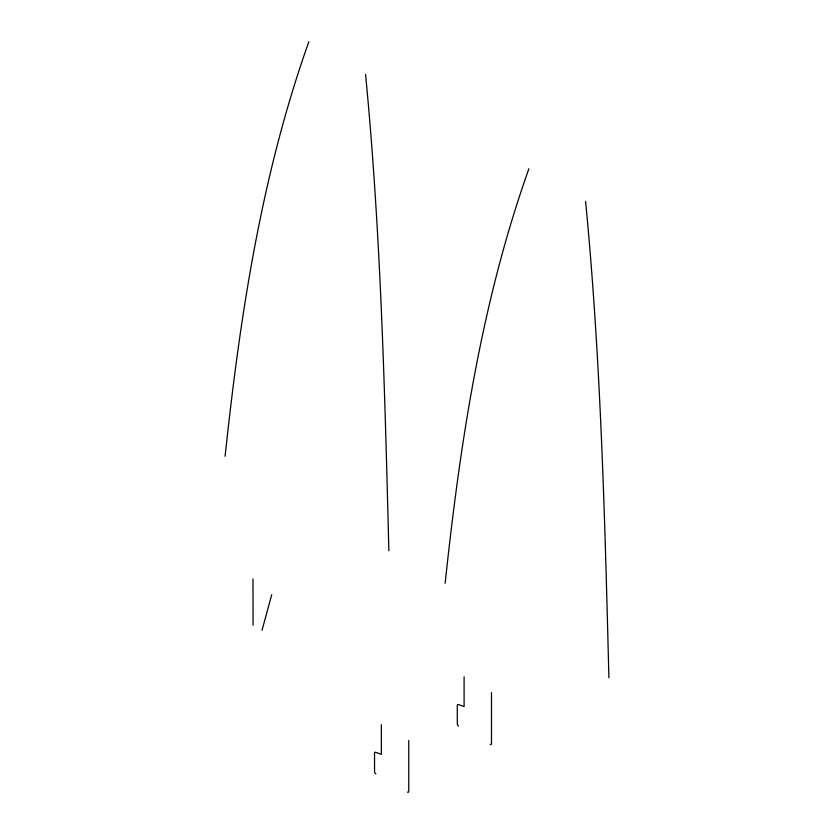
<?xml version="1.0" encoding="UTF-8"?>
<svg xmlns="http://www.w3.org/2000/svg" width="834" height="834" viewBox="0 0 834 834"><rect width="100%" height="100%" fill="white"/><g stroke="black" fill="none" stroke-linecap="round" stroke-linejoin="round"><path stroke-width="1.25" d="M225.097 456.261C240.056 315.992 261.355 175.088 308.861 41.7M445.137 583.3C460.087 443.031 481.395 302.117 528.892 168.739M262.001 630.316L271.728 594.736M585.593 201.39C600.907 359.735 604.859 518.863 608.903 677.802M365.553 74.362C380.877 232.696 384.818 391.824 388.863 550.774M252.983 578.921L253.077 625.166M491.487 692.668L491.487 743.605A1.835 1.053 60 0 1 490.194 744.355M464.1 676.854L464.1 706.565L458.314 704.542A1.835 1.053 60 0 0 457.272 705.408L457.293 723.87A1.835 1.053 60 0 0 458.585 726.112M408.754 740.436L408.754 791.372A1.835 1.053 60 0 1 407.461 792.123M381.357 724.621L381.357 754.332L375.571 752.32A1.835 1.053 60 0 0 374.529 753.175L374.56 771.638A1.835 1.053 60 0 0 375.853 773.879"/></g></svg>
